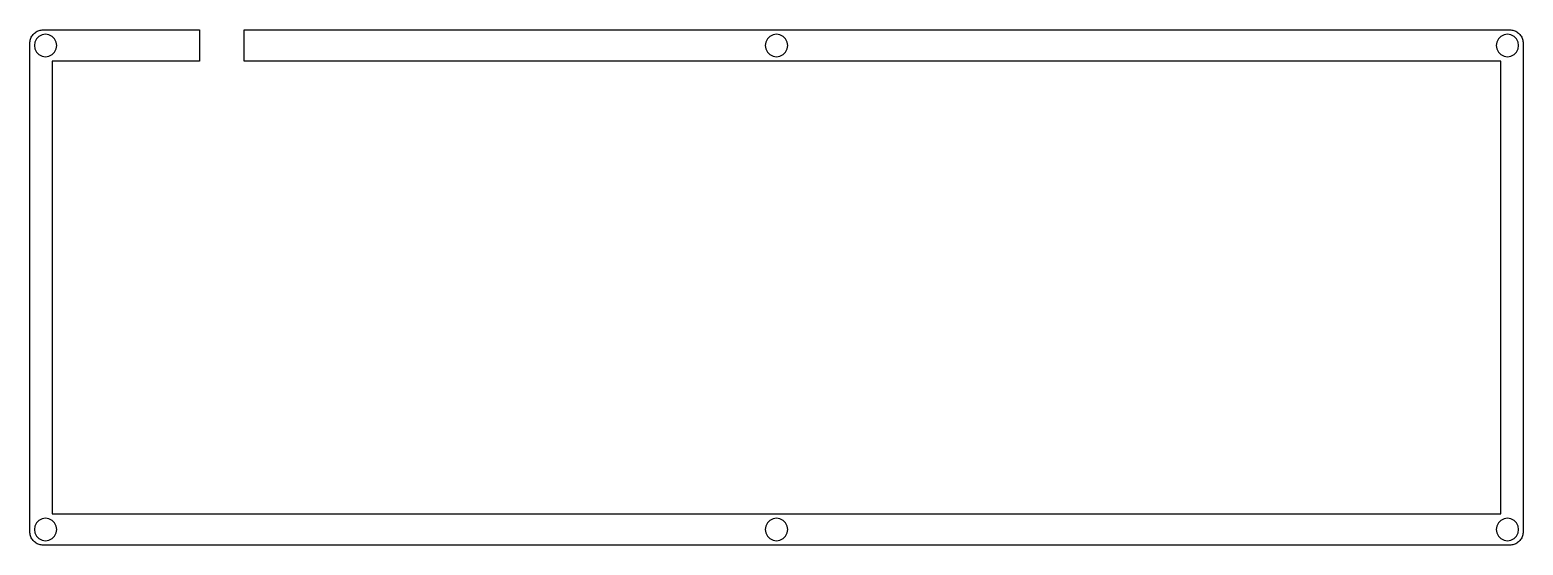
# Model space of a CAD drawing. Extents: x 0 to 334, y 0 to 115.
import ezdxf

# ---------------------------------------------------------------- set-up
doc = ezdxf.new("R2010")
doc.units = 0
doc.layers.get('0').update_dxf_attribs({"linetype": 'CONTINUOUS'})

msp = doc.modelspace()

# ---------------------------------------------------------------- linework, layer by layer
at = {"color": 0}
for p, q in [((0.321083, 113.492), (0.420303, 113.705)), ((0.420303, 113.705), (0.536056, 113.913)), ((0.536056, 113.913), (0.665593, 114.107)), ((0.665593, 114.107), (0.811664, 114.292)), ((0.811664, 114.292), (0.971518, 114.465)), ((0.971518, 114.465), (1.14515, 114.625)), ((1.14515, 114.625), (1.32981, 114.771)), ((1.32981, 114.771), (1.52549, 114.901)), ((1.52549, 114.901), (1.7322, 115.018)), ((2.12356, 113.866), (1.57097, 113.313)), ((1.7322, 115.018), (1.94441, 115.116)), ((1.94441, 115.116), (2.16628, 115.197)), ((2.82084, 114.223), (2.12356, 113.866)), ((2.16628, 115.197), (2.39227, 115.261)), ((2.39227, 115.261), (2.62378, 115.307)), ((2.62378, 115.307), (2.85805, 115.334)), ((3.59392, 114.343), (2.82084, 114.223)), ((2.85805, 115.334), (3.0937, 115.345)), ((3.0937, 115.345), (38.0189, 115.345)), ((4.36563, 114.223), (3.59392, 114.343)), ((5.06293, 113.866), (4.36563, 114.223)), ((5.61552, 113.313), (5.06293, 113.866)), ((38.0189, 115.345), (38.0189, 108.344)), ((48.0191, 108.344), (48.0191, 115.345)), ((48.0191, 115.345), (330.944, 115.343)), ((165.549, 113.866), (164.995, 113.313)), ((166.245, 114.223), (165.549, 113.866)), ((167.018, 114.343), (166.245, 114.223)), ((167.791, 114.223), (167.018, 114.343)), ((168.487, 113.866), (167.791, 114.223)), ((169.041, 113.313), (168.487, 113.866)), ((328.973, 113.866), (328.421, 113.313)), ((329.671, 114.223), (328.973, 113.866)), ((330.444, 114.343), (329.671, 114.223)), ((331.216, 114.223), (330.444, 114.343)), ((330.944, 115.343), (331.178, 115.334)), ((331.178, 115.334), (331.413, 115.307)), ((331.913, 113.866), (331.216, 114.223)), ((331.413, 115.307), (331.644, 115.261)), ((331.644, 115.261), (331.87, 115.197)), ((331.87, 115.197), (332.092, 115.116)), ((332.466, 113.313), (331.913, 113.866)), ((332.092, 115.116), (332.304, 115.018)), ((332.304, 115.018), (332.511, 114.901)), ((332.511, 114.901), (332.706, 114.771)), ((332.706, 114.771), (332.891, 114.625)), ((332.891, 114.625), (333.065, 114.465)), ((333.065, 114.465), (333.225, 114.292)), ((333.225, 114.292), (333.371, 114.107)), ((333.371, 114.107), (333.5, 113.913)), ((333.5, 113.913), (333.616, 113.705)), ((333.616, 113.705), (333.715, 113.492)), ((0.092329, 3.0937), (0.093707, 112.343)), ((0.093707, 112.343), (0.103353, 112.579)), ((0.103353, 112.579), (0.129536, 112.813)), ((0.129536, 112.813), (0.176389, 113.046)), ((0.176389, 113.046), (0.239779, 113.271)), ((0.239779, 113.271), (0.321083, 113.492)), ((1.21543, 112.616), (1.09279, 111.843)), ((1.09279, 111.843), (1.21543, 111.071)), ((1.57097, 113.313), (1.21543, 112.616)), ((1.21543, 111.071), (1.57097, 110.374)), ((1.57097, 110.374), (2.12356, 109.821)), ((5.06293, 109.821), (5.61552, 110.374)), ((5.97105, 112.616), (5.61552, 113.313)), ((5.61552, 110.374), (5.97105, 111.071)), ((6.09367, 111.843), (5.97105, 112.616)), ((5.97105, 111.071), (6.09367, 111.843)), ((164.641, 112.616), (164.519, 111.843)), ((164.519, 111.843), (164.641, 111.071)), ((164.995, 113.313), (164.641, 112.616)), ((164.641, 111.071), (164.995, 110.374)), ((164.995, 110.374), (165.549, 109.821)), ((168.487, 109.821), (169.041, 110.374)), ((169.395, 112.616), (169.041, 113.313)), ((169.041, 110.374), (169.395, 111.071)), ((169.519, 111.843), (169.395, 112.616)), ((169.395, 111.071), (169.519, 111.843)), ((328.065, 112.616), (327.944, 111.843)), ((327.944, 111.843), (328.065, 111.071)), ((328.421, 113.313), (328.065, 112.616)), ((328.065, 111.071), (328.421, 110.374)), ((328.421, 110.374), (328.973, 109.821)), ((331.913, 109.821), (332.466, 110.374)), ((332.821, 112.616), (332.466, 113.313)), ((332.466, 110.374), (332.821, 111.071)), ((332.944, 111.843), (332.821, 112.616)), ((332.821, 111.071), (332.944, 111.843)), ((333.715, 113.492), (333.797, 113.271)), ((333.797, 113.271), (333.861, 113.046)), ((333.861, 113.046), (333.907, 112.813)), ((333.907, 112.813), (333.933, 112.579)), ((333.933, 112.579), (333.944, 112.343)), ((333.944, 112.343), (333.944, 3.0937)), ((2.12356, 109.821), (2.82084, 109.466)), ((2.82084, 109.466), (3.59392, 109.345)), ((3.59392, 109.345), (4.36563, 109.466)), ((4.36563, 109.466), (5.06293, 109.821)), ((38.0189, 108.344), (5.09323, 108.344)), ((5.09323, 108.344), (5.09323, 7.09277)), ((328.943, 108.344), (48.0191, 108.344)), ((165.549, 109.821), (166.245, 109.466)), ((166.245, 109.466), (167.018, 109.345)), ((167.018, 109.345), (167.791, 109.466)), ((167.791, 109.466), (168.487, 109.821)), ((328.943, 7.09277), (328.943, 108.344)), ((328.973, 109.821), (329.671, 109.466)), ((329.671, 109.466), (330.444, 109.345)), ((330.444, 109.345), (331.216, 109.466)), ((331.216, 109.466), (331.913, 109.821)), ((5.09323, 7.09277), (328.943, 7.09277)), ((1.21543, 4.36563), (1.09279, 3.59255)), ((1.09279, 3.59255), (1.21543, 2.82084)), ((1.57097, 5.06293), (1.21543, 4.36563)), ((2.12356, 5.61552), (1.57097, 5.06293)), ((2.82084, 5.97105), (2.12356, 5.61552)), ((3.59392, 6.09367), (2.82084, 5.97105)), ((4.36563, 5.97105), (3.59392, 6.09367)), ((5.06293, 5.61552), (4.36563, 5.97105)), ((5.61552, 5.06293), (5.06293, 5.61552)), ((5.97105, 4.36563), (5.61552, 5.06293)), ((6.09367, 3.59255), (5.97105, 4.36563)), ((5.97105, 2.82084), (6.09367, 3.59255)), ((164.641, 4.36563), (164.519, 3.59255)), ((164.519, 3.59255), (164.641, 2.82084)), ((164.995, 5.06293), (164.641, 4.36563)), ((165.549, 5.61552), (164.995, 5.06293)), ((166.245, 5.97105), (165.549, 5.61552)), ((167.018, 6.09367), (166.245, 5.97105)), ((167.791, 5.97105), (167.018, 6.09367)), ((168.487, 5.61552), (167.791, 5.97105)), ((169.041, 5.06293), (168.487, 5.61552)), ((169.395, 4.36563), (169.041, 5.06293)), ((169.519, 3.59255), (169.395, 4.36563)), ((169.395, 2.82084), (169.519, 3.59255)), ((328.065, 4.36563), (327.944, 3.59255)), ((327.944, 3.59255), (328.065, 2.82084)), ((328.421, 5.06293), (328.065, 4.36563)), ((328.973, 5.61552), (328.421, 5.06293)), ((329.671, 5.97105), (328.973, 5.61552)), ((330.444, 6.09367), (329.671, 5.97105)), ((331.216, 5.97105), (330.444, 6.09367)), ((331.913, 5.61552), (331.216, 5.97105)), ((332.466, 5.06293), (331.913, 5.61552)), ((332.821, 4.36563), (332.466, 5.06293)), ((332.944, 3.59255), (332.821, 4.36563)), ((332.821, 2.82084), (332.944, 3.59255)), ((0.103353, 2.85805), (0.092329, 3.0937)), ((0.129536, 2.62378), (0.103353, 2.85805)), ((0.176389, 2.39365), (0.129536, 2.62378)), ((0.239779, 2.16628), (0.176389, 2.39365)), ((0.321083, 1.94579), (0.239779, 2.16628)), ((0.420303, 1.7322), (0.321083, 1.94579)), ((0.536056, 1.52687), (0.420303, 1.7322)), ((0.665593, 1.32981), (0.536056, 1.52687)), ((0.811664, 1.14515), (0.665593, 1.32981)), ((0.971518, 0.971518), (0.811664, 1.14515)), ((1.14515, 0.811664), (0.971518, 0.971518)), ((1.32981, 0.665593), (1.14515, 0.811664)), ((1.21543, 2.82084), (1.57097, 2.12356)), ((1.52549, 0.536056), (1.32981, 0.665593)), ((1.7322, 0.421679), (1.52549, 0.536056)), ((1.57097, 2.12356), (2.12356, 1.57097)), ((1.94441, 0.322461), (1.7322, 0.421679)), ((2.16628, 0.239779), (1.94441, 0.322461)), ((2.12356, 1.57097), (2.82084, 1.21819)), ((2.39227, 0.176389), (2.16628, 0.239779)), ((2.62378, 0.130914), (2.39227, 0.176389)), ((2.85805, 0.103353), (2.62378, 0.130914)), ((2.82084, 1.21819), (3.59392, 1.09279)), ((3.0937, 0.093707), (2.85805, 0.103353)), ((330.944, 0.093707), (3.0937, 0.093707)), ((3.59392, 1.09279), (4.36563, 1.21819)), ((4.36563, 1.21819), (5.06293, 1.57097)), ((5.06293, 1.57097), (5.61552, 2.12356)), ((5.61552, 2.12356), (5.97105, 2.82084)), ((164.641, 2.82084), (164.995, 2.12356)), ((164.995, 2.12356), (165.549, 1.57097)), ((165.549, 1.57097), (166.245, 1.21819)), ((166.245, 1.21819), (167.018, 1.09279)), ((167.018, 1.09279), (167.791, 1.21819)), ((167.791, 1.21819), (168.487, 1.57097)), ((168.487, 1.57097), (169.041, 2.12356)), ((169.041, 2.12356), (169.395, 2.82084)), ((328.065, 2.82084), (328.421, 2.12356)), ((328.421, 2.12356), (328.973, 1.57097)), ((328.973, 1.57097), (329.671, 1.21819)), ((329.671, 1.21819), (330.444, 1.09279)), ((330.444, 1.09279), (331.216, 1.21819)), ((331.178, 0.103353), (330.944, 0.093707)), ((331.413, 0.130914), (331.178, 0.103353)), ((331.216, 1.21819), (331.913, 1.57097)), ((331.644, 0.176389), (331.413, 0.130914)), ((331.87, 0.239779), (331.644, 0.176389)), ((332.092, 0.322461), (331.87, 0.239779)), ((331.913, 1.57097), (332.466, 2.12356)), ((332.304, 0.421679), (332.092, 0.322461)), ((332.511, 0.536056), (332.304, 0.421679)), ((332.466, 2.12356), (332.821, 2.82084)), ((332.706, 0.665593), (332.511, 0.536056)), ((332.891, 0.811664), (332.706, 0.665593)), ((333.065, 0.971518), (332.891, 0.811664)), ((333.225, 1.14515), (333.065, 0.971518)), ((333.371, 1.32981), (333.225, 1.14515)), ((333.5, 1.52687), (333.371, 1.32981)), ((333.616, 1.7322), (333.5, 1.52687)), ((333.715, 1.94579), (333.616, 1.7322)), ((333.797, 2.16628), (333.715, 1.94579)), ((333.861, 2.39365), (333.797, 2.16628)), ((333.907, 2.62378), (333.861, 2.39365)), ((333.933, 2.85805), (333.907, 2.62378)), ((333.944, 3.0937), (333.933, 2.85805))]:
    msp.add_line(p, q, dxfattribs=at)

doc.saveas('drawing.dxf')
